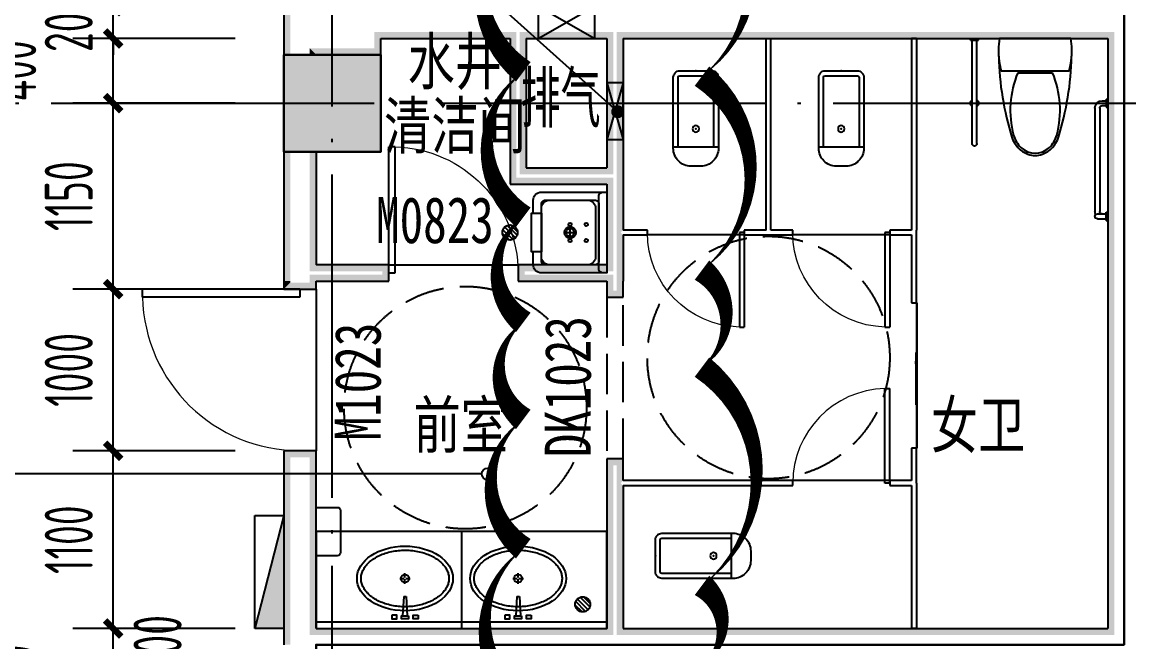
# Model space of a CAD drawing. Extents: x -228436 to 200315, y -41539 to 163917.
# Drawn here: x 46581 to 53430, y 11068 to 14901 of the extents above; entities that cross this region are included whole.
import ezdxf

# ---------------------------------------------------------------- set-up
doc = ezdxf.new("R2010")
doc.units = 0
doc.header["$LTSCALE"] = 1000
doc.header["$MEASUREMENT"] = 0
for name, pattern in [('DASH', [0.35, 0.25, -0.1]), ('X-104 13#平面$0$DASH', [0.35, 0.25, -0.1]), ('X-104 13#平面$0$DOTE', [2.42, 2, -0.2, 0.02, -0.2])]:
    doc.linetypes.add(name, pattern=pattern)
for name, color, linetype in [('01-标注_尺寸', 124, 'Continuous'), ('01-标注_符号', 200, 'Continuous'), ('PUB_HATCH', 8, 'Continuous'), ('PUB_WALL', 9, 'Continuous'), ('X-104 13#平面$0$02-TEXT_房间', 7, 'Continuous'), ('X-104 13#平面$0$02-TEXT_标注', 130, 'Continuous'), ('X-104 13#平面$0$02-TEXT_门窗', 151, 'Continuous'), ('X-104 13#平面$0$A-C_窗', 140, 'Continuous'), ('X-104 13#平面$0$A-C_门', 150, 'Continuous'), ('X-104 13#平面$0$A-I_卫-洁具', 241, 'Continuous'), ('X-104 13#平面$0$A-I_卫-隔断', 214, 'Continuous'), ('X-104 13#平面$0$A-TECH_暖通', 6, 'Continuous'), ('X-104 13#平面$0$A-TECH_水', 3, 'Continuous'), ('X-104 13#平面$0$A_AXIS-轴线', 36, 'X-104 13#平面$0$DOTE'), ('X-104 13#平面$0$A_STR-砌块墙', 121, 'Continuous'), ('X-104 13#平面$0$A_STR-砼柱', 51, 'Continuous')]:
    doc.layers.add(name, color=color, linetype=linetype)
doc.layers.add('X-104 13#平面$0$000套内', color=226, linetype='Continuous', lineweight=30, plot=False)
doc.layers.add('X-104 13#平面$0$DIM_MODI', color=6, linetype='Continuous', plot=False)
doc.styles.add('_TCH_DIM_T3', font='ros1.shx', dxfattribs={"width": 0.705882, "bigfont": 'jd.shx'})
doc.styles.add('X-104 13#平面$0$_TCH_SPACE', font='STXIHEI_0.TTF', dxfattribs={"width": 0.75, "height": 5})
doc.styles.add('X-104 13#平面$0$_TCH_WINDOW', font='STXIHEI_0.TTF', dxfattribs={"width": 0.75, "height": 3.5})
doc.styles.add('X-104 13#平面$0$Standard', font='ros1.shx', dxfattribs={"width": 0.75, "bigfont": 'jd.shx'})
doc.dimstyles.new('_TCH_ARCH&&100', dxfattribs={"dimtxt": 297.5, "dimasz": 100, "dimexe": 250, "dimexo": 300, "dimgap": 126.25, "dimtad": 1, "dimdec": 0, "dimzin": 0, "dimdsep": 46, "dimtxsty": '_TCH_DIM_T3', "dimblk": 'ARCHTICK', "dimcen": 0.09, "dimclrt": 7, "dimazin": 2, "dimtfac": 1, "dimtdec": 0, "dimtix": 1, "dimtmove": 2, "dimatfit": 3, "dimfxl": 0, "dimtolj": 1, "dimtzin": 0, "dimarcsym": 0})

# ---------------------------------------------------------------- blocks, each defined once
blk = doc.blocks.new('X-104 13#平面$0$轴网')
at = {"layer": 'X-104 13#平面$0$A_AXIS-轴线', "linetype": 'X-104 13#平面$0$DOTE'}
blk.add_line((48500, -7401), (48500, 24620.3), dxfattribs=at)
blk = doc.blocks.new('X-104 13#平面$0$$lvtry$00000200')
at = {"color": 0}
for p, q in [((-109.8, -40, 0), (-109.8, -469.7, 0)), ((99.8, -30, 0), (-99.8, -30, 0)), ((109.8, -469.7, 0), (109.8, -40, 0))]:
    blk.add_line(p, q, dxfattribs=at)
at = {"color": 0, "elevation": 0}
blk.add_lwpolyline([(99.8, 0), (-99.8, 0, 0.414214), (-139.8, -40), (-139.8, -479.7, 0.414214), (-29.8, -589.7), (29.8, -589.7, 0.414214), (139.8, -479.7), (139.8, -40, 0.414214)], format="xyb", close=True, dxfattribs=at)
blk.add_lwpolyline([(139.8, -469.7), (-139.8, -469.7)], dxfattribs=at)
at = {"color": 0}
blk.add_circle((0, -358.6, 0), 20, dxfattribs=at)
for centre, start, end in [((-99.8, -40, 0), 90, 180), ((99.8, -40, 0), 0, 90)]:
    blk.add_arc(centre, 10, start, end, dxfattribs=at)
for p in [(0, 0), (0, -358.6, 0)]:
    blk.add_point(p, dxfattribs=at)
blk = doc.blocks.new('X-104 13#平面$0$hgfasg')
at = {"yscale": -1}
blk.add_blockref('X-104 13#平面$0$$lvtry$00000200', (0, 200), dxfattribs=at)
blk = doc.blocks.new('X-104 13#平面$0$A-toilet-F2$0$A-toilet-F3$0$$plan$00000388')
for p, q in [((-202.5, -209.5), (-202.5, 209.5)), ((0, -220.8), (0, 220.8)), ((-211.8, 107.7), (-211.8, -107.7))]:
    blk.add_line(p, q)
blk.add_lwpolyline([(-202.5, -209.5), (-151.6, -220.9), (-102.2, -226.4), (-50.2, -226.4), (0, -220.8)])
for centre, radius, start, end in [((-70.5, -1596.9), 1822.9, 91.22237, 107.24774), ((-76.2, -236.2), 463.3, 97.73995, 105.82198), ((-76.2, -236.2), 463.3, 80.53768, 97.73995), ((-562.5, -12.2), 163.6, 107.24774, 159.54761), ((-443.4, -448.2), 602.2, 67.37374, 104.77857), ((-580.4, 0), 128.7, 136.85426, 223.14574), ((-555.5, -23.3), 162.7, 104.77857, 136.85426), ((-595.2, 0), 128.7, 159.54761, 200.45239), ((-562.5, 12.2), 163.6, 200.45239, 252.75226), ((-555.5, 23.3), 162.7, 223.14574, 255.22143), ((-443.4, 448.2), 602.2, 255.22143, 292.62626), ((-70.5, 1596.9), 1822.9, 252.75226, 268.77763)]:
    blk.add_arc(centre, radius, start, end)
blk = doc.blocks.new('X-104 13#平面$0$33')
at = {"rotation": 270}
blk.add_blockref('X-104 13#平面$0$A-toilet-F2$0$A-toilet-F3$0$$plan$00000388', (0, 0), dxfattribs=at)
blk = doc.blocks.new('X-104 13#平面$0$残疾人扶手1')
for p, q in [((-700, -10), (-700, 0)), ((0, -10), (0, 0)), ((-750, -10), (-750, 0)), ((-750, -10), (-700, -10)), ((-740, -65), (-740, -10)), ((-710, -65), (-710, -10)), ((-55, -50), (-695, -50)), ((-50, -10), (-50, 0)), ((0, -10), (-50, -10)), ((-40, -35), (-40, -10)), ((-10, -35), (-10, -10)), ((-55, -80), (-695, -80))]:
    blk.add_line(p, q)
for centre, radius, start, end in [((-725, -65), 15, 180, 0), ((-695, -35), 15, 180, 270), ((-55, -35), 15, 270, 0), ((-55, -35), 45, 270, 0), ((-695, -35), 45, 244.47122, 270)]:
    blk.add_arc(centre, radius, start, end)
blk = doc.blocks.new('X-104 13#平面$0$残疾人扶手2')
for p, q in [((-10, -50), (-10, 0)), ((-10, 0), (0, 0)), ((-650, -10), (-10, -10)), ((-650, -40), (-10, -40)), ((-10, -50), (0, -50))]:
    blk.add_line(p, q)
for centre, radius, start, end in [((-400, -25, 0), 25, 36.86993, 143.13007), ((-650, -25), 15, 90, 270), ((-400, -25, 0), 25, 216.86987, 323.13013)]:
    blk.add_arc(centre, radius, start, end)
blk = doc.blocks.new('X-104 13#平面$0$meae')
for p, q in [((-215, 0), (-243.8, 0)), ((-210, 5), (-210, 32.8)), ((-176.7, 0), (-205, 0)), ((-99.5, 8), (21.7, 14.4)), ((-99.5, -8), (-99.5, 8)), ((21.7, -14.4), (21.7, 14.4)), ((-210, -32.3), (-210, -5)), ((-99.5, -8), (21.7, -14.4))]:
    blk.add_line(p, q)
for points in [[(17.2, 81.4), (40, 81.4), (40, 51.4), (17.2, 51.4)], [(21.7, 21.4), (40, 21.4), (40, -21.4), (21.7, -21.4)], [(17.2, -81.4), (40, -81.4), (40, -51.4), (17.2, -51.4)]]:
    blk.add_lwpolyline(points, close=True)
at = {"const_width": 0.84}
blk.add_lwpolyline([(-209.6, -0.1, -1), (-210.4, -0.1, -1)], format="xyb", close=True, dxfattribs=at)
blk.add_circle((-210, 0), 25.2)
blk.add_ellipse((-210, 0), major_axis=(0, -296.8), ratio=0.673766)
at = {"color": 8}
blk.add_open_spline([(-210, -271.8), (-201.6, -271.8), (-193.3, -270.9), (-176.6, -267), (-168.2, -264.1), (-151.7, -256.3), (-143.6, -251.4), (-127.7, -239.7), (-119.9, -232.8), (-105, -217.1), (-97.9, -208.3), (-84.5, -189), (-78.3, -178.5), (-66.9, -156.1), (-61.7, -144.2), (-52.7, -119.1), (-48.8, -106), (-42.4, -79), (-39.9, -65.1), (-36.4, -36.9), (-35.4, -22.5), (-34.8, 6.2), (-35.3, 20.7), (-37.7, 49.2), (-39.6, 63.3), (-45, 90.9), (-48.3, 104.3), (-56.4, 130.2), (-61.1, 142.6), (-71.6, 166.1), (-77.5, 177.1), (-90.2, 197.7), (-97, 207.1), (-111.4, 224.2), (-118.9, 231.8), (-134.5, 245.1), (-142.5, 250.8), (-158.9, 260.1), (-167.2, 263.7), (-183.8, 269), (-192.2, 270.7), (-208.9, 272.2), (-217.3, 271.9), (-234, 269.5), (-242.4, 267.4), (-259, 261.1), (-267.2, 256.9), (-283.4, 246.7), (-291.3, 240.5), (-306.7, 226.3), (-314.1, 218.2), (-328.1, 200.2), (-334.7, 190.4), (-346.9, 169), (-352.4, 157.6), (-362.4, 133.5), (-366.8, 120.8), (-374.2, 94.4), (-377.2, 80.8), (-381.8, 52.9), (-383.4, 38.7), (-385.1, 10.1), (-385.2, -4.4), (-383.9, -33.1), (-382.5, -47.4), (-378.3, -75.4), (-375.4, -89.1), (-368.4, -115.7), (-364.2, -128.5), (-354.5, -153), (-349.1, -164.6), (-337.2, -186.3), (-330.7, -196.4), (-316.9, -214.8), (-309.6, -223.2), (-294.4, -237.9), (-286.5, -244.3), (-270.4, -255.1), (-262.2, -259.5), (-245.6, -266.3), (-237.3, -268.8), (-222.6, -271.3), (-216.3, -271.8), (-210, -271.8)], degree=3, knots=[0, 0, 0, 0, 0.154173, 0.154173, 0.308346, 0.308346, 0.462518, 0.462518, 0.616691, 0.616691, 0.770864, 0.770864, 0.925037, 0.925037, 1.07921, 1.07921, 1.233382, 1.233382, 1.387555, 1.387555, 1.541728, 1.541728, 1.695901, 1.695901, 1.850074, 1.850074, 2.004247, 2.004247, 2.158419, 2.158419, 2.312592, 2.312592, 2.466765, 2.466765, 2.620938, 2.620938, 2.775111, 2.775111, 2.929283, 2.929283, 3.083456, 3.083456, 3.237629, 3.237629, 3.391802, 3.391802, 3.545975, 3.545975, 3.700147, 3.700147, 3.85432, 3.85432, 4.008493, 4.008493, 4.162666, 4.162666, 4.316839, 4.316839, 4.471011, 4.471011, 4.625184, 4.625184, 4.779357, 4.779357, 4.93353, 4.93353, 5.087703, 5.087703, 5.241876, 5.241876, 5.396048, 5.396048, 5.550221, 5.550221, 5.704394, 5.704394, 5.858567, 5.858567, 6.01274, 6.01274, 6.166912, 6.166912, 6.283185, 6.283185, 6.283185, 6.283185], dxfattribs=at)
blk = doc.blocks.new('X-104 13#平面$0$hgfd')
at = {"color": 8}
for p, q in [((-38.5, 228), (38.5, 228)), ((0, 266.5), (0, 189.5))]:
    blk.add_line(p, q, dxfattribs=at)
for points in [[(250, 0), (-250, 0), (-250, 406, -0.414214), (-200, 456), (-120, 456), (-120, 466), (120, 466), (120, 456), (200, 456, -0.414214), (250, 406)], [(175, 50), (-175, 50, -0.414214), (-200, 75), (-200, 381, -0.414214), (-175, 406), (175, 406, -0.414214), (200, 381), (200, 75, -0.414214)], [(250, 0), (-250, 0), (-250, 25, -0.414214), (-225, 50), (225, 50, -0.414214), (250, 25)]]:
    blk.add_lwpolyline(points, format="xyb", close=True)
blk.add_lwpolyline([(120, 456), (200, 456, -0.414214), (250, 406), (250, 0), (-250, 0), (-250, 406, -0.414214), (-200, 456), (-120, 456)], format="xyb")
blk.add_lwpolyline([(120, 406), (-120, 406), (-120, 466), (120, 466)], close=True)
blk.add_lwpolyline([(150, 70), (-150, 70, -0.414214), (-200, 120), (-200, 356, -0.414214), (-150, 406), (150, 406, -0.414214), (200, 356), (200, 120, -0.414214)], format="xyb", close=True, dxfattribs=at)
for centre, radius in [((-50, 228), 10), ((0, 228), 35), ((50, 228), 10), ((-50, 128), 10), ((50, 128), 10)]:
    blk.add_circle(centre, radius)
blk.add_circle((0, 228), 25, dxfattribs=at)
blk = doc.blocks.new('X-104 13#平面$0$$TwtSys$00000434')
for p, q in [((-0.5, 0.5), (-0.5, -0.5)), ((-0.5, -0.5), (0.5, 0.5)), ((0.5, 0.5), (-0.5, 0.5)), ((0.5, -0.5), (0.5, 0.5)), ((-0.5, -0.5), (0.5, -0.5))]:
    blk.add_line(p, q)
blk.add_solid([(0.5, -0.5), (0.5, 0.5), (-0.5, -0.5)])
blk = doc.blocks.new('X-104 13#平面$0$A$C55540B70')
at = {"layer": 'X-104 13#平面$0$A-TECH_水', "xscale": -700, "yscale": 180, "zscale": 700, "rotation": 89.99999999999999}
blk.add_blockref('X-104 13#平面$0$$TwtSys$00000434', (-9390, 11500), dxfattribs=at)
blk = doc.blocks.new('*U75')
blk.add_lwpolyline([(200, 0), (200, 350), (0, 350), (0, 0), (200, 0), (0, 350), (0, 0), (200, 350)])
blk = doc.blocks.new('*U76')
blk.add_lwpolyline([(100, 0), (100, 350), (0, 350), (0, 0), (100, 0), (0, 350), (0, 0), (100, 350)])
blk = doc.blocks.new('X-104 13#平面$0$$DorLib2D$00000001')
for p, q in [((0.45, 0.975), (0.5, 0.975)), ((0.45, 0), (0.45, 0.975)), ((0.5, 0), (0.5, 0.975)), ((0.5, 0), (0.45, 0))]:
    blk.add_line(p, q)
at = {"lineweight": 13}
blk.add_arc((0.475, 0), 0.975, 91.46928, 180, dxfattribs=at)
blk = doc.blocks.new('X-104 13#平面$0$$DorLib2D$00000129')
at = {"color": 0, "linetype": 'Continuous'}
for p, q in [((-0.5, 0.545), (-0.5, 0.6866)), ((-0.5, 0.6866), (0.5, 0.6866)), ((0.5, 0.6866), (0.5, 0.545)), ((0.5, 0.545), (-0.5, 0.545)), ((-0.5, 0.5), (-0.5, 0.545)), ((0.5, 0.5), (0.5, 0.545)), ((-0.2, 0.4375), (0.1584, 0.4375)), ((0.1584, 0.4375), (0.0804, 0.3408)), ((0.0804, 0.3408), (0.0804, 0.4375))]:
    blk.add_line(p, q, dxfattribs=at)
blk = doc.blocks.new('_FZH')
blk.add_lwpolyline([(-0.5, -0.5), (0.5, -0.5), (0.5, 0.5), (-0.5, 0.5)], close=True)
at = {"layer": 'PUB_HATCH'}
blk.add_solid([(-0.5, -0.5), (0.5, -0.5), (-0.5, 0.5), (0.5, 0.5)], dxfattribs=at)
blk = doc.blocks.new('X-104 13#平面$0$$TwtSys$00000141')
for p, q in [((-94, 8), (-10, 92)), ((-94, 8), (-10, 92)), ((-87, -35), (35, 87)), ((-87, -35), (35, 87)), ((-66, -66), (66, 66)), ((-66, -66), (66, 66)), ((-32, -87), (88, 33)), ((-32, -87), (88, 33)), ((11, -92), (92, -11)), ((11, -92), (92, -11))]:
    blk.add_line(p, q)
blk.add_circle((0, 0), 94)
blk.add_circle((0, 0), 94)
blk = doc.blocks.new('X-104 13#平面')
at = {"layer": 'PUB_WALL'}
for points in [[(48200, 16792.1), (48200, 14900), (48240, 14900), (48240, 16769)], [(48200, 14700), (48240, 14700), (48240, 14900), (48200, 14900)], [(48800, 14700), (48800, 14840), (48760, 14840), (48760, 14740)], [(48800, 14800), (49600, 14800), (49640, 14840), (48800, 14840)], [(49600, 14800), (49600, 13900), (49640, 13940), (49640, 14840)], [(49700, 14800), (49700, 14000), (49660, 13960), (49660, 14840)], [(49700, 14800), (50200, 14800), (50240, 14840), (49660, 14840)], [(50200, 14800), (50200, 14000), (50240, 13960), (50240, 14840)], [(50300, 14800), (50300, 13900), (50260, 13900), (50260, 14840)], [(50300, 14800), (53300, 14800), (53340, 14840), (50260, 14840)], [(53300, 14800), (53300, 11150), (53340, 11110), (53340, 14840)], [(48400, 14700), (48800, 14700), (48760, 14740), (48360, 14740)], [(48360, 14700), (48400, 14700), (48360, 14740)], [(48800, 14700), (48200, 14700), (48240, 14660), (48760, 14660)], [(48200, 14700), (48200, 14100), (48240, 14140), (48240, 14660)], [(48800, 14100), (48800, 14700), (48760, 14660), (48760, 14140)], [(48200, 14100), (48800, 14100), (48760, 14140), (48240, 14140)], [(48240, 14100), (48200, 14100), (48200, 13300), (48240, 13300)], [(48400, 14100), (48360, 14100), (48360, 13360), (48400, 13400)], [(49700, 14000), (50200, 14000), (50240, 13960), (49660, 13960)], [(49600, 13900), (50200, 13900), (50240, 13940), (49640, 13940)], [(50200, 13900), (50200, 13615), (50240, 13615), (50240, 13940)], [(50300, 13900), (50300, 13615), (50260, 13575), (50260, 13900)], [(50200, 13615), (50200, 13400), (50240, 13360), (50240, 13615)], [(50300, 13585), (50300, 13300), (50260, 13300), (50260, 13625)], [(48850, 13400), (48400, 13400), (48360, 13360), (48810, 13360)], [(48850, 13300), (48850, 13400), (48810, 13360), (48810, 13340)], [(50200, 13400), (49650, 13400), (49690, 13360), (50240, 13360)], [(49650, 13400), (49650, 13300), (49690, 13340), (49690, 13360)], [(48200, 13300), (48200, 13250), (48240, 13290), (48240, 13300)], [(48200, 13250), (48400, 13250), (48360, 13290), (48240, 13290)], [(48400, 13300), (48850, 13300), (48810, 13340), (48360, 13340)], [(48400, 13250), (48400, 13300), (48360, 13340), (48360, 13290)], [(49650, 13300), (50200, 13300), (50240, 13340), (49690, 13340)], [(50200, 13300), (50200, 13200), (50240, 13240), (50240, 13340)], [(50300, 13200), (50300, 13300), (50260, 13300), (50260, 13240)], [(50200, 13200), (50300, 13200), (50260, 13240), (50240, 13240)], [(48400, 12250), (48200, 12250), (48240, 12210), (48360, 12210)], [(48200, 12250), (48200, 11050), (48240, 11050), (48240, 12210)], [(48400, 11150), (48400, 12250), (48360, 12210), (48360, 11110)], [(50300, 12200), (50200, 12200), (50240, 12160), (50260, 12160)], [(50200, 12200), (50200, 12050), (50240, 12050), (50240, 12160)], [(50300, 12065), (50300, 12200), (50260, 12160), (50260, 12025)], [(50300, 12035), (50300, 11150), (50260, 11110), (50260, 12075)], [(50200, 12050), (50200, 11150), (50240, 11110), (50240, 12050)], [(48400, 11150), (50200, 11150), (50240, 11110), (48360, 11110)], [(50300, 11150), (50700, 11150), (50700, 11110), (50260, 11110)], [(50700, 11150), (53300, 11150), (53340, 11110), (50700, 11110)]]:
    blk.add_hatch(color=256, dxfattribs=at).paths.add_polyline_path(points)
blk.add_lwpolyline([(48200, 14700), (48800, 14700), (48800, 14100), (48200, 14100)], close=True)
at = {"layer": 'X-104 13#平面$0$000套内'}
blk.add_lwpolyline([(7100, -1550), (21950, -1550), (21950, -950), (48400, -950), (48400, 11050), (53400, 11050), (53400, 18100), (58250, 18100), (58250, 18890), (53289.1, 23052.7), (37950, 14213.3), (37950, 10050), (12454.9, 10050), (4447.4, 15350), (4100, 15350), (4100, 6300), (7100, 6300), (7100, -1550)], dxfattribs=at)
at = {"layer": 'X-104 13#平面$0$A-C_窗', "linetype": 'DASH'}
for p, q in [((50200, 13200), (50200, 12200)), ((50300, 12200), (50300, 13200))]:
    blk.add_line(p, q, dxfattribs=at)
at = {"layer": 'X-104 13#平面$0$A-C_门'}
for p, q in [((48850, 13400), (49650, 13400)), ((48400, 13250), (48400, 12250))]:
    blk.add_line(p, q, dxfattribs=at)
at = {"layer": 'X-104 13#平面$0$A-I_卫-洁具', "ltscale": 0.1}
blk.add_line((49300, 11750), (49300, 11150), dxfattribs=at)
blk.add_lwpolyline([(48400, 11600), (48400, 11900), (48530, 11900, -0.414214), (48550, 11880), (48550, 11620, -0.414214), (48530, 11600)], format="xyb", close=True, dxfattribs=at)
for points in [[(48400, 11150), (50200, 11150), (50200, 11750), (48400, 11750)], [(48400, 11150), (50200, 11150), (50200, 11190), (48400, 11190)]]:
    blk.add_lwpolyline(points, close=True, dxfattribs=at)
at = {"layer": 'X-104 13#平面$0$A-I_卫-洁具', "linetype": 'X-104 13#平面$0$DASH'}
for centre in [(51200, 12826.6), (49323.2, 12516.6)]:
    blk.add_circle(centre, 750, dxfattribs=at)
at = {"layer": 'X-104 13#平面$0$A-I_卫-隔断'}
for p, q in [((51185, 13615), (51185, 14800)), ((51185, 14800), (51215, 14800)), ((51215, 13615), (51215, 14800)), ((52085, 14800), (52085, 13615)), ((52115, 14800), (52085, 14800)), ((52115, 14800), (52115, 13615)), ((50450, 13615), (50300, 13615)), ((50300, 13585), (50450, 13585)), ((50450, 13585), (50450, 13615)), ((51050, 13585), (50450, 13585)), ((51185, 13615), (51050, 13615)), ((51050, 13615), (51050, 13585)), ((51050, 13585), (51200, 13585)), ((51200, 13585), (51350, 13585)), ((51350, 13615), (51215, 13615)), ((51350, 13585), (51350, 13615)), ((51950, 13585), (51350, 13585)), ((52085, 13615), (51950, 13615)), ((51950, 13615), (51950, 13585)), ((51950, 13585), (52085, 13585)), ((52085, 13585), (52085, 13165)), ((52115, 13165), (52115, 13615)), ((52085, 13165), (52115, 13165)), ((52115, 12265), (52085, 12265)), ((52085, 12265), (52085, 12065)), ((52115, 12050), (52115, 12265)), ((51350, 12065), (50300, 12065)), ((51350, 12035), (51350, 12065)), ((51950, 12065), (51350, 12065)), ((52085, 12065), (51950, 12065)), ((51950, 12065), (51950, 12035)), ((50300, 12035), (51350, 12035)), ((51950, 12035), (52085, 12035)), ((52085, 12035), (52085, 11150)), ((52115, 12050), (52115, 11150)), ((52115, 11150), (52085, 11150))]:
    blk.add_line(p, q, dxfattribs=at)
at = {"layer": 'X-104 13#平面$0$A_AXIS-轴线', "linetype": 'X-104 13#平面$0$DOTE'}
blk.add_line((39500, 14400), (60408.4, 14400), dxfattribs=at)
at = {"layer": 'X-104 13#平面$0$A_STR-砌块墙'}
for p, q in [((48200, 16792.1), (48200, 14900)), ((48200, 14900), (48200, 14700)), ((48800, 14700), (48800, 14800)), ((48800, 14800), (49600, 14800)), ((49600, 14800), (49600, 13900)), ((49700, 14800), (49700, 14000)), ((49700, 14800), (50200, 14800)), ((50200, 14800), (50200, 14000)), ((50300, 14800), (50300, 13900)), ((50300, 14800), (53300, 14800)), ((53300, 14800), (53300, 11150)), ((48400, 14700), (48800, 14700)), ((48200, 14100), (48200, 13300)), ((48400, 14100), (48400, 13400)), ((49700, 14000), (50200, 14000)), ((49600, 13900), (50200, 13900)), ((50200, 13900), (50200, 13615)), ((50300, 13900), (50300, 13615)), ((50200, 13615), (50200, 13400)), ((50300, 13585), (50300, 13300)), ((48850, 13400), (48400, 13400)), ((48850, 13300), (48850, 13400)), ((50200, 13400), (49650, 13400)), ((49650, 13400), (49650, 13300)), ((48200, 13300), (48200, 13250)), ((48400, 13300), (48850, 13300)), ((48400, 13250), (48400, 13300)), ((49650, 13300), (50200, 13300)), ((50200, 13300), (50200, 13200)), ((50300, 13200), (50300, 13300)), ((48200, 13250), (48400, 13250)), ((50200, 13200), (50300, 13200)), ((48400, 12250), (48200, 12250)), ((48200, 12250), (48200, 11050)), ((48400, 11150), (48400, 12250)), ((50300, 12200), (50200, 12200)), ((50200, 12200), (50200, 12050)), ((50300, 12065), (50300, 12200)), ((50200, 12050), (50200, 11150)), ((50300, 12035), (50300, 11150)), ((48400, 11150), (50200, 11150)), ((50300, 11150), (50700, 11150)), ((50700, 11150), (53300, 11150))]:
    blk.add_line(p, q, dxfattribs=at)
at = {"layer": 'X-104 13#平面$0$DIM_MODI'}
blk.add_lwpolyline([(50788.2, 10917.4, 0, 150, 0.5), (50788.2, 11417.4, 0, 150, 0.5), (50788.2, 12767.4, 0, 150, 0.5), (50788.2, 13367.4, 0, 150, 0.5), (50788.2, 14567.4, 0, 150, 0.5), (50788.2, 15767.4, 0, 150, 0.5), (50788.2, 16567.4, 0, 150, 0.5), (50788.2, 17167.4, 0, 150, 0.5), (50788.2, 17917.4, 0, 150, 0.5), (50788.2, 18494.3, 0, 150, 0.5), (50138.2, 18494.3, 0, 150, 0.5), (49682.3, 18494.3, 0, 150, 0.5), (49682.3, 17844.3, 0, 150, 0.5), (49682.3, 17194.3, 0, 150, 0.5), (49682.3, 16444.3, 0, 150, 0.5), (49682.3, 15644.3, 0, 150, 0.5), (49682.3, 14594.3, 0, 150, 0.5), (49682.3, 13694.3, 0, 150, 0.5), (49682.3, 13044.3, 0, 150, 0.5), (49682.3, 12444.3, 0, 150, 0.5), (49682.3, 11644.3, 0, 150, 0.5), (49682.3, 10694.3, 0, 150, 0.5)], format="xyseb", dxfattribs=at)
for name, p in [('X-104 13#平面$0$A$C55540B70', (57500, 0)), ('X-104 13#平面$0$轴网', (0, 0))]:
    blk.add_blockref(name, p)
at = {"layer": 'X-104 13#平面$0$A-C_门'}
ref = blk.add_blockref('X-104 13#平面$0$$DorLib2D$00000001', (49250, 13350), dxfattribs=dict(at, xscale=-800, yscale=800, zscale=100))
ref.add_attrib('A', 'M0823', (48771.2, 13534.4), dxfattribs={"layer": 'X-104 13#平面$0$02-TEXT_门窗', "height": 285.43, "style": 'X-104 13#平面$0$_TCH_WINDOW', "width": 0.75})
ref = blk.add_blockref('X-104 13#平面$0$$DorLib2D$00000001', (48300, 12750), dxfattribs=dict(at, xscale=-1000, yscale=-1000, zscale=200, rotation=270))
ref.add_attrib('A', 'M1023', (48800, 12314.1), dxfattribs={"layer": 'X-104 13#平面$0$02-TEXT_门窗', "height": 285.43, "rotation": 90, "style": 'X-104 13#平面$0$_TCH_WINDOW', "width": 0.75})
at = {"layer": 'X-104 13#平面$0$A-I_卫-洁具', "ltscale": 0.1, "xscale": -1, "rotation": 270}
for name, p in [('X-104 13#平面$0$残疾人扶手2', (52499.5, 14800)), ('X-104 13#平面$0$残疾人扶手1', (53300, 14425))]:
    blk.add_blockref(name, p, dxfattribs=at)
at = {"layer": 'X-104 13#平面$0$A-I_卫-洁具', "ltscale": 0.1}
for name, p, rotation in [('X-104 13#平面$0$33', (52850, 14800), 180), ('X-104 13#平面$0$hgfasg', (50750, 14800), 180), ('X-104 13#平面$0$hgfasg', (51650, 14800), 180), ('X-104 13#平面$0$hgfd', (50200, 13600), 89.9999999936968), ('X-104 13#平面$0$hgfasg', (50300, 11600), 270), ('X-104 13#平面$0$meae', (48950, 11250), 270), ('X-104 13#平面$0$meae', (49650, 11250), 270)]:
    blk.add_blockref(name, p, dxfattribs=dict(at, rotation=rotation))
at = {"layer": 'X-104 13#平面$0$A-I_卫-隔断', "zscale": 30}
for name, p, xscale, yscale, rotation in [('X-104 13#平面$0$$DorLib2D$00000001', (50750, 13600), -600, 600, 180), ('X-104 13#平面$0$$DorLib2D$00000001', (51650, 13600), -600, 600, 180), ('X-104 13#平面$0$$DorLib2D$00000129', (52100, 12715), -900, 30, 270), ('X-104 13#平面$0$$DorLib2D$00000001', (51650, 12050), -600, -600, 180)]:
    blk.add_blockref(name, p, dxfattribs=dict(at, xscale=xscale, yscale=yscale, rotation=rotation))
at = {"layer": 'X-104 13#平面$0$A-TECH_暖通'}
for name, p, rotation in [('*U75', (49775, 15000), 270), ('*U76', (50300, 14525), 180)]:
    blk.add_blockref(name, p, dxfattribs=dict(at, rotation=rotation))
at = {"layer": 'X-104 13#平面$0$A-TECH_水', "xscale": 0.5, "yscale": 0.5, "zscale": 0.5}
for p, rotation in [((49600, 13600), 270), ((50050, 11300), 90)]:
    blk.add_blockref('X-104 13#平面$0$$TwtSys$00000141', p, dxfattribs=dict(at, rotation=rotation))
at = {"layer": 'X-104 13#平面$0$A_STR-砼柱', "xscale": 600, "yscale": 600, "zscale": 600}
blk.add_blockref('_FZH', (48500, 14400), dxfattribs=at)
at = {"layer": 'X-104 13#平面$0$02-TEXT_房间', "style": 'X-104 13#平面$0$_TCH_SPACE', "width": 0.75}
for s, p in [('水井', (48966.1, 14516.1)), ('清洁间', (48820.9, 14118.6)), ('前室', (49002.8, 12266.9)), ('女卫', (52205, 12266.9))]:
    blk.add_text(s, height=285.43, dxfattribs=at).set_placement(p)
at = {"layer": 'X-104 13#平面$0$02-TEXT_标注', "style": 'X-104 13#平面$0$Standard', "width": 0.75}
blk.add_text('排气', height=347.29, dxfattribs=at).set_placement((49666.1, 14249.2))
at = {"layer": 'X-104 13#平面$0$02-TEXT_门窗', "style": 'X-104 13#平面$0$_TCH_WINDOW', "width": 0.75}
blk.add_text('DK1023', height=285.43, rotation=90, dxfattribs=at).set_placement((50100, 12209.1))
blk = doc.blocks.new('_ArchTick')
at = {"color": 0, "linetype": 'ByBlock', "const_width": 0.4}
blk.add_lwpolyline([(-0.5, -0.5), (0.5, 0.5)], dxfattribs=at)
blk = doc.blocks.new('*D423')
at = {"layer": '01-标注_尺寸', "color": 0, "lineweight": -2, "transparency": 16777216}
for p, q in [((47144.1, 10900), (47144.1, 11000)), ((47900, 10900), (46894.1, 10900)), ((47144.1, 10700), (47144.1, 10900)), ((47900, 10700), (46894.1, 10700)), ((47144.1, 10700), (47144.1, 10600))]:
    blk.add_line(p, q, dxfattribs=at)
at = {"layer": 'Defpoints', "color": 0, "transparency": 16777216}
for p in [(47144.1, 10900), (48200, 10900), (48200, 10700)]:
    blk.add_point(p, dxfattribs=at)
at = {"layer": '01-标注_尺寸', "color": 0, "lineweight": -2, "transparency": 16777216, "xscale": 100, "yscale": 100, "zscale": 100}
for p, rotation in [((47144.1, 10900), 270), ((47144.1, 10700), 90)]:
    blk.add_blockref('_ArchTick', p, dxfattribs=dict(at, rotation=rotation))
at = {"layer": '01-标注_尺寸', "color": 7, "transparency": 16777216, "insert": (46869.1, 10800), "char_height": 297.5, "attachment_point": 5, "rotation": 90, "style": '_TCH_DIM_T3'}
blk.add_mtext('\\A1;200', dxfattribs=at)
blk = doc.blocks.new('*D424')
at = {"layer": '01-标注_尺寸', "color": 0, "lineweight": -2, "transparency": 16777216}
for p, q in [((47144.1, 10950), (47144.1, 11050)), ((47900, 10950), (46894.1, 10950)), ((47900, 10900), (46894.1, 10900)), ((47144.1, 10900), (47144.1, 10950)), ((47144.1, 10900), (47144.1, 10800))]:
    blk.add_line(p, q, dxfattribs=at)
at = {"layer": 'Defpoints', "color": 0, "transparency": 16777216}
for p in [(47144.1, 10950), (48200, 10950), (48200, 10900)]:
    blk.add_point(p, dxfattribs=at)
at = {"layer": '01-标注_尺寸', "color": 0, "lineweight": -2, "transparency": 16777216, "xscale": 100, "yscale": 100, "zscale": 100}
for p, rotation in [((47144.1, 10950), 270), ((47144.1, 10900), 90)]:
    blk.add_blockref('_ArchTick', p, dxfattribs=dict(at, rotation=rotation))
at = {"layer": '01-标注_尺寸', "color": 7, "transparency": 16777216, "insert": (46519.1, 10925), "char_height": 297.5, "attachment_point": 5, "rotation": 90, "style": '_TCH_DIM_T3'}
blk.add_mtext('\\A1;50', dxfattribs=at)
blk = doc.blocks.new('*D425')
at = {"layer": '01-标注_尺寸', "color": 0, "lineweight": -2, "transparency": 16777216}
for p, q in [((47144.1, 11150), (47144.1, 11250)), ((47900, 11150), (46894.1, 11150)), ((47144.1, 10950), (47144.1, 11150)), ((47900, 10950), (46894.1, 10950)), ((47144.1, 10950), (47144.1, 10850))]:
    blk.add_line(p, q, dxfattribs=at)
at = {"layer": 'Defpoints', "color": 0, "transparency": 16777216}
for p in [(47144.1, 11150), (48200, 11150), (48200, 10950)]:
    blk.add_point(p, dxfattribs=at)
at = {"layer": '01-标注_尺寸', "color": 0, "lineweight": -2, "transparency": 16777216, "xscale": 100, "yscale": 100, "zscale": 100}
for p, rotation in [((47144.1, 11150), 270), ((47144.1, 10950), 90)]:
    blk.add_blockref('_ArchTick', p, dxfattribs=dict(at, rotation=rotation))
at = {"layer": '01-标注_尺寸', "color": 7, "transparency": 16777216, "insert": (47419.1, 11050), "char_height": 297.5, "attachment_point": 5, "rotation": 90, "style": '_TCH_DIM_T3'}
blk.add_mtext('\\A1;200', dxfattribs=at)
blk = doc.blocks.new('*D426')
at = {"layer": '01-标注_尺寸', "color": 0, "lineweight": -2, "transparency": 16777216}
for p, q in [((47900, 12250), (46894.1, 12250)), ((47144.1, 11150), (47144.1, 12250)), ((47900, 11150), (46894.1, 11150))]:
    blk.add_line(p, q, dxfattribs=at)
at = {"layer": 'Defpoints', "color": 0, "transparency": 16777216}
for p in [(47144.1, 12250), (48200, 12250), (48200, 11150)]:
    blk.add_point(p, dxfattribs=at)
at = {"layer": '01-标注_尺寸', "color": 0, "lineweight": -2, "transparency": 16777216, "xscale": 100, "yscale": 100, "zscale": 100}
for p, rotation in [((47144.1, 12250), 90), ((47144.1, 11150), 270)]:
    blk.add_blockref('_ArchTick', p, dxfattribs=dict(at, rotation=rotation))
at = {"layer": '01-标注_尺寸', "color": 7, "transparency": 16777216, "insert": (46869.1, 11700), "char_height": 297.5, "attachment_point": 5, "rotation": 90, "style": '_TCH_DIM_T3'}
blk.add_mtext('\\A1;1100', dxfattribs=at)
blk = doc.blocks.new('*D427')
at = {"layer": '01-标注_尺寸', "color": 0, "lineweight": -2, "transparency": 16777216}
for p, q in [((47900, 13250), (46894.1, 13250)), ((47144.1, 12250), (47144.1, 13250)), ((47900, 12250), (46894.1, 12250))]:
    blk.add_line(p, q, dxfattribs=at)
at = {"layer": 'Defpoints', "color": 0, "transparency": 16777216}
for p in [(47144.1, 13250), (48200, 13250), (48200, 12250)]:
    blk.add_point(p, dxfattribs=at)
at = {"layer": '01-标注_尺寸', "color": 0, "lineweight": -2, "transparency": 16777216, "xscale": 100, "yscale": 100, "zscale": 100}
for p, rotation in [((47144.1, 13250), 90), ((47144.1, 12250), 270)]:
    blk.add_blockref('_ArchTick', p, dxfattribs=dict(at, rotation=rotation))
at = {"layer": '01-标注_尺寸', "color": 7, "transparency": 16777216, "insert": (46869.1, 12750), "char_height": 297.5, "attachment_point": 5, "rotation": 90, "style": '_TCH_DIM_T3'}
blk.add_mtext('\\A1;1000', dxfattribs=at)
blk = doc.blocks.new('*D428')
at = {"layer": '01-标注_尺寸', "color": 0, "lineweight": -2, "transparency": 16777216}
for p, q in [((47900, 14400), (46894.1, 14400)), ((47144.1, 13250), (47144.1, 14400)), ((47900, 13250), (46894.1, 13250))]:
    blk.add_line(p, q, dxfattribs=at)
at = {"layer": 'Defpoints', "color": 0, "transparency": 16777216}
for p in [(47144.1, 14400), (48200, 14400), (48200, 13250)]:
    blk.add_point(p, dxfattribs=at)
at = {"layer": '01-标注_尺寸', "color": 0, "lineweight": -2, "transparency": 16777216, "xscale": 100, "yscale": 100, "zscale": 100}
for p, rotation in [((47144.1, 14400), 90), ((47144.1, 13250), 270)]:
    blk.add_blockref('_ArchTick', p, dxfattribs=dict(at, rotation=rotation))
at = {"layer": '01-标注_尺寸', "color": 7, "transparency": 16777216, "insert": (46869.1, 13825), "char_height": 297.5, "attachment_point": 5, "rotation": 90, "style": '_TCH_DIM_T3'}
blk.add_mtext('\\A1;1150', dxfattribs=at)
blk = doc.blocks.new('*D429')
at = {"layer": '01-标注_尺寸', "color": 0, "lineweight": -2, "transparency": 16777216}
for p, q in [((47900, 14800), (46894.1, 14800)), ((47144.1, 14400), (47144.1, 14800)), ((47900, 14400), (46894.1, 14400))]:
    blk.add_line(p, q, dxfattribs=at)
at = {"layer": 'Defpoints', "color": 0, "transparency": 16777216}
for p in [(47144.1, 14800), (48200, 14800), (48200, 14400)]:
    blk.add_point(p, dxfattribs=at)
at = {"layer": '01-标注_尺寸', "color": 0, "lineweight": -2, "transparency": 16777216, "xscale": 100, "yscale": 100, "zscale": 100}
for p, rotation in [((47144.1, 14800), 90), ((47144.1, 14400), 270)]:
    blk.add_blockref('_ArchTick', p, dxfattribs=dict(at, rotation=rotation))
at = {"layer": '01-标注_尺寸', "color": 7, "transparency": 16777216, "insert": (46519.1, 14600), "char_height": 297.5, "attachment_point": 5, "rotation": 90, "style": '_TCH_DIM_T3'}
blk.add_mtext('\\A1;400', dxfattribs=at)
blk = doc.blocks.new('*D430')
at = {"layer": '01-标注_尺寸', "color": 0, "lineweight": -2, "transparency": 16777216}
for p, q in [((47144.1, 15000), (47144.1, 15100)), ((47900, 15000), (46894.1, 15000)), ((47144.1, 14800), (47144.1, 15000)), ((47900, 14800), (46894.1, 14800)), ((47144.1, 14800), (47144.1, 14700))]:
    blk.add_line(p, q, dxfattribs=at)
at = {"layer": 'Defpoints', "color": 0, "transparency": 16777216}
for p in [(47144.1, 15000), (48200, 15000), (48200, 14800)]:
    blk.add_point(p, dxfattribs=at)
at = {"layer": '01-标注_尺寸', "color": 0, "lineweight": -2, "transparency": 16777216, "xscale": 100, "yscale": 100, "zscale": 100}
for p, rotation in [((47144.1, 15000), 270), ((47144.1, 14800), 90)]:
    blk.add_blockref('_ArchTick', p, dxfattribs=dict(at, rotation=rotation))
at = {"layer": '01-标注_尺寸', "color": 7, "transparency": 16777216, "insert": (46869.1, 14900), "char_height": 297.5, "attachment_point": 5, "rotation": 90, "style": '_TCH_DIM_T3'}
blk.add_mtext('\\A1;200', dxfattribs=at)

msp = doc.modelspace()

# ---------------------------------------------------------------- linework, layer by layer
at = {"layer": '01-标注_符号'}
for p, q in [((50266.3, 14346.9), (47738.1, 16614.2)), ((49425.6, 12106.3), (46399, 12106.3))]:
    msp.add_line(p, q, dxfattribs=at)
at = {"layer": '01-标注_符号', "const_width": 40}
msp.add_lwpolyline([(50281.2, 14333.6, 1), (50251.4, 14360.3, 1)], format="xyb", close=True, dxfattribs=at)
at = {"layer": '01-标注_符号'}
msp.add_circle((49462.4, 12106.3), 36.9, dxfattribs=at)

# ---------------------------------------------------------------- block references
msp.add_blockref('X-104 13#平面', (0, 0))

# ---------------------------------------------------------------- dimensions: what is measured, and where the dimension line sits
at = {"layer": '01-标注_尺寸'}
for p1, p2, picture, middle in [((48200, 14800), (48200, 15000), '*D430', (46869.1, 14900)), ((48200, 13250), (48200, 14400), '*D428', (46869.1, 13825)), ((48200, 12250), (48200, 13250), '*D427', (46869.1, 12750)), ((48200, 11150), (48200, 12250), '*D426', (46869.1, 11700)), ((48200, 10700), (48200, 10900), '*D423', (46869.1, 10800))]:
    dim = msp.add_aligned_dim(p1=p1, p2=p2, distance=1055.9, dimstyle='_TCH_ARCH&&100', dxfattribs=at)
    dim.commit()
    dim.dimension.update_dxf_attribs({"geometry": picture, "text_midpoint": middle})
for base, p1, p2, picture, middle in [((47144.1, 14800), (48200, 14400), (48200, 14800), '*D429', (46519.1, 14600)), ((47144.1, 11150), (48200, 10950), (48200, 11150), '*D425', (47419.1, 11050)), ((47144.1, 10950), (48200, 10900), (48200, 10950), '*D424', (46519.1, 10925))]:
    dim = msp.add_linear_dim(base=base, p1=p1, p2=p2, angle=90, dimstyle='_TCH_ARCH&&100', dxfattribs=at)
    dim.commit()
    dim.dimension.update_dxf_attribs({"geometry": picture, "text_midpoint": middle, "dimtype": 161})

doc.saveas('drawing.dxf')
